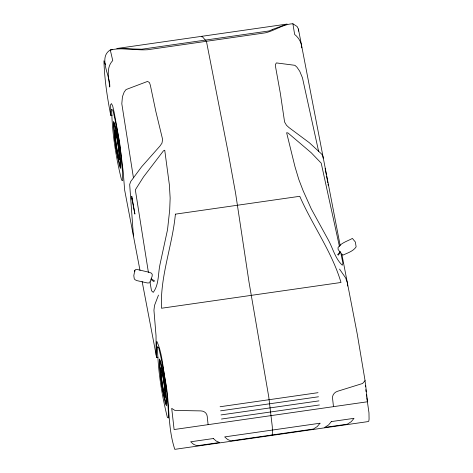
<?xml version="1.0" encoding="UTF-8"?>
<svg xmlns="http://www.w3.org/2000/svg" width="473" height="473" viewBox="0 0 473 473"><rect width="100%" height="100%" fill="white"/><g stroke="black" fill="none" stroke-linecap="round" stroke-linejoin="round"><path stroke-width="0.71" d="M134.829 271.461L134.858 270.272L135.733 269.539L137.779 269.628L149.421 272.336L151.431 273.193L152.223 274.31L152.17 276.096L150.053 282.245M134.858 270.272L133.806 275.611L134.255 278.721L134.947 279.685L136.821 280.601L147.405 282.966L149.302 282.884M158.479 295.093L154.541 305.369L153.944 310.235L156.037 335.7L156.114 354.673L156.628 357.417L158.077 357.204M201.581 36.864L201.977 36.285L206.435 41.287L228.163 152.489L235.566 193.067L249.011 282.091L268.765 396.959L272.294 426.67L272.401 432.99L272.129 434.971L271.437 435.467M338.278 255.184L340.276 252.493L340.241 251.606L337.551 254.841M341.719 253.563L357.257 334.092L365.061 380.605L362.608 383.485L337.556 391.272A6.989 6.161 -15.2 0 0 332.543 398.13L333.471 406.656M112.468 49.665L110.274 49.978C97.816 57.505 110.717 76.768 109.742 87.044C108.743 78.299 105.816 67.751 112.745 60.562L110.274 49.978C122.412 47.199 135.278 50.493 147.641 49.73L265.223 32.85C274.636 30.769 283.203 24.105 292.888 23.756L297.139 26.541L298.404 29.042L340.188 245.611M105.444 64.535L103.924 60.792C104.509 79.162 107.205 97.379 110.777 115.388L112.213 115.181M220.099 406.739L318.022 392.679M220.56 410.836L318.483 396.776M221.015 414.933L318.944 400.873M221.476 419.031L319.399 404.971M154.766 281.086L151.194 278.751L151.171 279.649L153.92 281.654M342.316 254.634L342.966 255.077C347.454 253.02 353.355 251.234 356.128 246.859L355.359 242.016L352.403 238.427C347.631 241.1 341.033 242.797 338.024 247.633L338.106 249.395L340.276 252.493M339.543 269.09L345.639 277.929L347.294 282.47L347.696 286.035M318.595 151.248L302.454 77.809L299.711 71.222L296.961 67.201L294.874 65.309L276.392 62.915L275.41 64.535L275.653 67.332L280.377 93.536L284.586 122.004L286.52 125.315L289.009 127.586L309.342 142.728L321.758 154.163L323.035 156.723L323.142 158.189M339.437 246.457L321.214 163.155L311.281 152.797L287.986 132.966L286.62 132.724L294.998 166.78L298.853 179.592L303.14 190.743L311.329 209.001L328.38 240.077C332.927 248.384 335.245 258.613 342.292 265.229L342.919 263.266L340.678 252.18M131.884 198.353L131.766 196.242L134.906 214.068L131.884 198.353L132.558 201.859M140.002 270.385L124.618 189.886L123.234 171.876L119.639 142.781L114.306 113.029L112.722 106.147L111.474 103.599L110.635 104.616L110.777 115.388M142.142 281.571L156.628 357.417L156.332 344.977L156.87 341.411C162.546 353.922 162.836 368.585 165.621 382.018C169.671 403.416 167.69 425.523 173.928 446.53L174.762 449.35L368.112 421.585L368.804 421.088L369.076 419.108L368.97 412.787L366.812 397.681M325.122 168.477L326.34 174.898M326.612 176.323L327.836 182.738M149.923 281.707L151.502 290.753L153.24 292.379C159.147 284.51 157.97 273.489 160.04 264.253L167.537 229.647L169.701 209.906L170.15 198.075L169.369 184.819L164.74 150.231L163.439 150.852L143.538 176.884L135.331 189.844L148.404 272.407M292.888 23.756L294.638 34.446C298.723 37.68 301.603 42.558 301.798 47.838M133.445 177.836L121.809 103.747L122.442 96.675L124.198 92.01L126.055 89.551L147.582 81.409L149.474 82.615L150.373 85.323L155.83 111.421L162.635 139.517L161.949 143.207L159.892 146.127L141.593 166.815L130.66 181.602L129.679 184.488L133.427 235.974M328.055 184.092L328.227 185.369M366.356 394.358L366.593 396.315M365.44 383.077L367.468 401.772L174.111 429.537L171.711 408.37L174.915 410.434L200.865 410.901A6.989 6.161 -15.2 0 1 207.186 416.134L208.114 424.653M365.422 385.436L365.558 386.843M365.836 389.646L366.043 391.75M365.061 380.605L365.197 382.663M298.404 29.042L298.51 31.147M111.652 109.57C112.184 133.309 115.861 157.095 121.602 180.13L122.744 180.603C122.211 156.865 118.534 133.079 112.793 110.049L111.652 109.57M157.45 346.94C157.976 370.684 161.654 394.47 167.395 417.499L168.536 417.978C168.01 394.234 164.332 370.448 158.591 347.419L157.45 346.94M113.674 121.738L113.567 126.273L114.436 135.852L116.045 147.901L119.675 166.715L120.721 168.435L120.828 163.9L118.351 142.272L116.435 130.974L114.72 123.459L113.674 121.738M113.969 123.713C114.431 138.015 115.85 152.939 120.426 166.461C119.965 152.158 118.546 137.235 113.969 123.713M159.466 359.108L159.366 363.642L160.235 373.221L161.843 385.27L165.473 404.084L166.52 405.81L166.626 401.275L164.149 379.642L162.227 368.343L160.518 360.828L159.466 359.108M159.768 361.082C160.229 375.391 161.648 390.308 166.224 403.836C165.763 389.527 164.344 374.604 159.768 361.082M175.394 214.157C172.426 245.741 159.963 276.262 161.506 308.248L341.009 282.476C331.904 251.713 312.523 225.485 299.77 196.295L175.394 214.157M320.014 423.217L317.247 426.551L313.357 429.052L230.901 440.889L227.548 439.435L224.681 436.904L320.014 423.217M331.348 421.591L328.581 424.925L324.691 427.426L347.359 424.169L351.244 421.674L354.017 418.333L331.348 421.591M272.761 29.338L269.226 30.922L141.823 49.216L116.813 48.512L287.141 24.058L272.761 29.338M213.347 438.536L190.684 441.788L193.552 444.313L196.904 445.773L219.567 442.521L216.22 441.061L213.347 438.536M160.719 370.661A14.894 0.97 81.8 0 0 164.545 396.019A14.894 0.97 81.8 0 0 163.717 380.694A14.894 0.97 81.8 0 0 160.719 370.661M161.11 372.677A12.351 0.804 81.8 0 0 164.279 393.702A12.351 0.804 81.8 0 0 163.593 380.996A12.351 0.804 81.8 0 0 161.11 372.677M114.921 133.291A14.894 0.97 81.8 0 0 118.753 158.65A14.894 0.97 81.8 0 0 117.919 143.325A14.894 0.97 81.8 0 0 114.921 133.291M115.311 135.308A12.351 0.804 81.8 0 0 118.487 156.332A12.351 0.804 81.8 0 0 117.795 143.626A12.351 0.804 81.8 0 0 115.311 135.308"/></g></svg>
